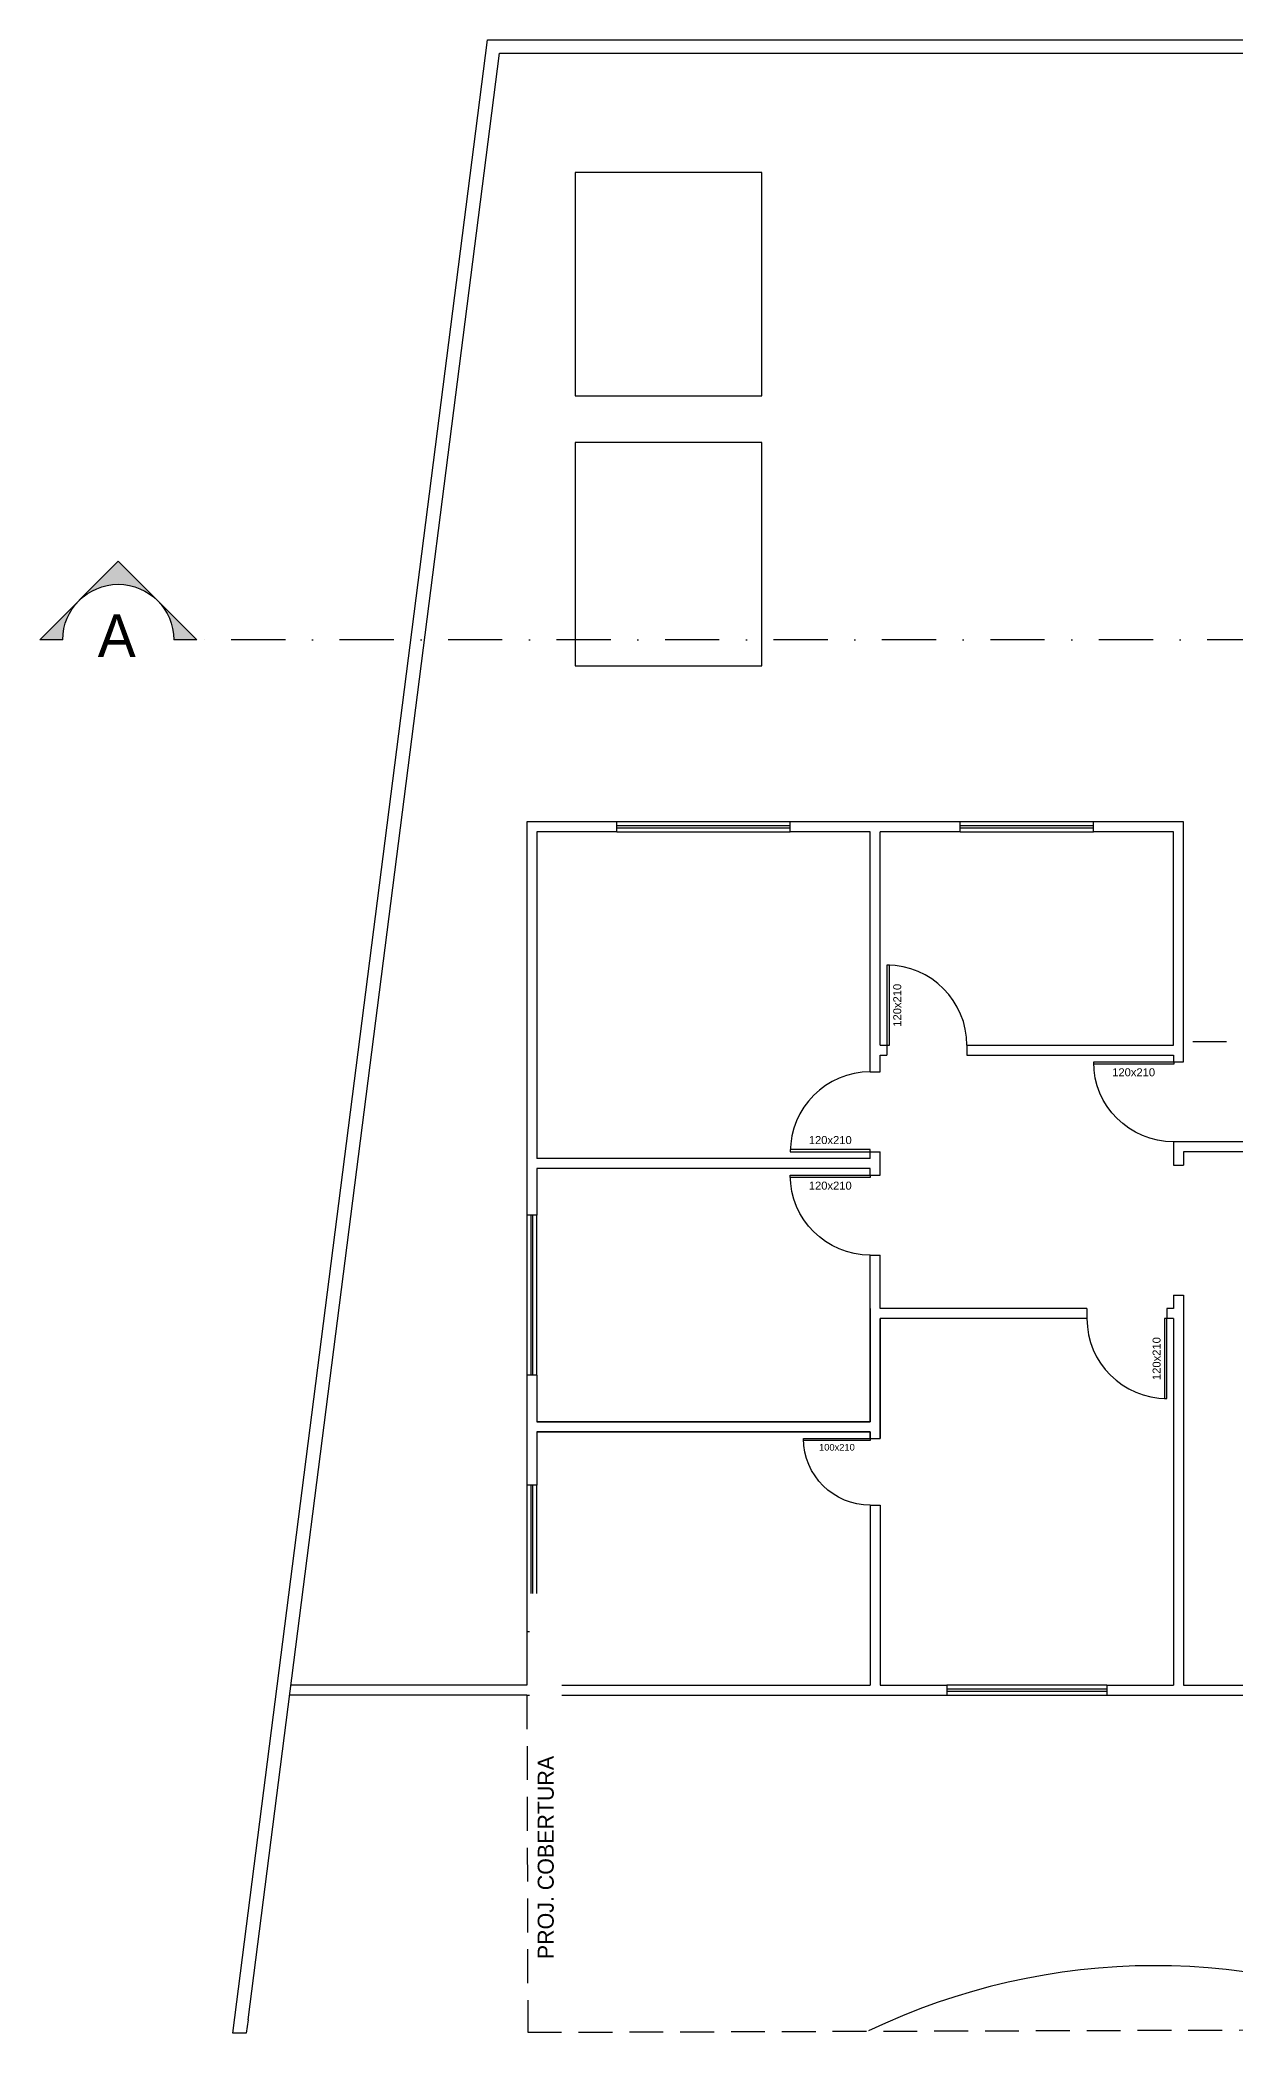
# Model space of a CAD drawing. Header units: centimetres. Extents: x 0 to 1099704, y -139216 to 99734.
# Drawn here: x 1045213 to 1047005, y 9702 to 12691 of the extents above; entities that cross this region are included whole.
import ezdxf
from ezdxf.enums import TextEntityAlignment as Align

# ---------------------------------------------------------------- set-up
doc = ezdxf.new("R2010")
doc.units = ezdxf.units.CM
doc.header["$LTSCALE"] = 4
doc.linetypes.add('DASHDOT', pattern=[25.4, 12.7, -6.35, 0, -6.35])
doc.linetypes.add('HIDDENX2', pattern=[19.05, 12.7, -6.35])
for name, color, linetype in [('0.1', 1, 'Continuous'), ('0.2', 2, 'Continuous'), ('0.4', 4, 'Continuous'), ('0.6', 6, 'Continuous'), ('02-CONT', 2, 'Continuous'), ('B-CORTE', 4, 'DASHDOT'), ('C-TEXTO-02', 2, 'Continuous')]:
    doc.layers.add(name, color=color, linetype=linetype)
doc.layers.add('C-TEXTO-01', color=2, linetype='Continuous', lineweight=20)
doc.styles.add('2mm 1-50', font='arial.ttf', dxfattribs={"height": 0.1})
doc.styles.add('Esc.125', font='ERASLGHT.TTF', dxfattribs={"height": 22.5})
doc.styles.add('Símbolos', font='ERASLGHT.TTF')

# ---------------------------------------------------------------- blocks, each defined once
blk = doc.blocks.new('1_00e')
blk.add_lwpolyline([(-28.4, -52.3), (-25.4, -52.3), (-25.4, 47.7), (-28.4, 47.7)], close=True)
at = {"color": 1}
blk.add_arc((-28.4, -52.3), 100, 0, 90, dxfattribs=at)
blk = doc.blocks.new('A$C4B335074')
at = {"layer": 'B-CORTE', "linetype": 'Continuous'}
h = blk.add_hatch(color=256, dxfattribs=at)
h.paths.add_polyline_path([(14.71, 14.71), (7.35, 7.35, -0.414214), (22.06, 7.35)])
h.paths.add_polyline_path([(22.06, 7.35, -0.198912), (25.11, 0), (29.42, 0)])
h.paths.add_polyline_path([(7.35, 7.35), (0, 0), (4.31, 0, -0.198912)])
for p, q in [((14.71, 14.71), (0, 0)), ((29.42, 0), (14.71, 14.71)), ((0, 0), (4.31, 0)), ((25.11, 0), (29.42, 0))]:
    blk.add_line(p, q, dxfattribs=at)
at = {"layer": 'B-CORTE', "linetype": 'Continuous', "ltscale": 0.4}
blk.add_arc((14.71, 0), 10.4, 0, 180, dxfattribs=at)

msp = doc.modelspace()

# ---------------------------------------------------------------- linework, layer by layer
at = {"layer": '0.1', "linetype": 'HIDDENX2'}
for points in [[(1048597.536, 10225.234), (1048597.536, 10375.234), (1047982.952, 10375.234), (1047982.952, 11188.62), (1046927.952, 11188.62)], [(1045942.952, 10208.62), (1045944.334, 9703.136), (1048022.926, 9709.939)]]:
    msp.add_lwpolyline(points, dxfattribs=at)
at = {"layer": '0.1'}
msp.add_arc((1046885.193, 8810.126), 992.987, 64.664727, 115.648534, dxfattribs=at)
at = {"layer": '0.2'}
for p, q in [((1046337.952, 11518.62), (1046077.952, 11518.62)), ((1046337.952, 11512.62), (1046077.952, 11512.62)), ((1046792.952, 11518.62), (1046592.952, 11518.62)), ((1046792.952, 11512.62), (1046592.952, 11512.62)), ((1046077.952, 11509.62), (1046337.952, 11509.62)), ((1046077.952, 11503.62), (1046337.952, 11503.62)), ((1046592.952, 11509.62), (1046792.952, 11509.62)), ((1046592.952, 11503.62), (1046792.952, 11503.62)), ((1045942.952, 10928.62), (1045942.952, 10688.62)), ((1045948.952, 10928.62), (1045948.952, 10688.62)), ((1045951.952, 10688.62), (1045951.952, 10928.62)), ((1045957.952, 10688.62), (1045957.952, 10928.62)), ((1045942.952, 10523.62), (1045942.952, 10303.62)), ((1045948.952, 10523.62), (1045948.952, 10303.62)), ((1045951.952, 10303.62), (1045951.952, 10523.62)), ((1045957.952, 10303.62), (1045957.952, 10523.62)), ((1046812.952, 10223.62), (1046572.952, 10223.62)), ((1046812.952, 10217.62), (1046572.952, 10217.62)), ((1046572.952, 10214.62), (1046812.952, 10214.62)), ((1046572.952, 10208.62), (1046812.952, 10208.62))]:
    msp.add_line(p, q, dxfattribs=at)
for points in [[(1046015.444, 12157.757), (1046295.444, 12157.757), (1046295.444, 12492.757), (1046015.444, 12492.757)], [(1046015.444, 11752.727), (1046295.444, 11752.727), (1046295.444, 12087.727), (1046015.444, 12087.727)]]:
    msp.add_lwpolyline(points, close=True, dxfattribs=at)
at = {"layer": '0.4'}
msp.add_line((1045524.927, 9721.989), (1045521.803, 9701.981), dxfattribs=at)
for points in [[(1045521.803, 9701.981), (1045502.201, 9701.927), (1045884.087, 12691.477), (1058884.527, 12691.477), (1058046.597, 10275.21)], [(1045524.927, 9721.989), (1045901.695, 12671.477), (1058856.423, 12671.477), (1058032.365, 10295.21)]]:
    msp.add_lwpolyline(points, dxfattribs=at)
at = {"layer": '0.6'}
for p, q in [((1046077.952, 11503.62), (1046077.952, 11518.62)), ((1046337.952, 11503.62), (1046337.952, 11518.62)), ((1046592.952, 11503.62), (1046592.952, 11518.62)), ((1046792.952, 11503.62), (1046792.952, 11518.62)), ((1046482.952, 11183.62), (1046482.952, 11168.62)), ((1046602.952, 11183.62), (1046602.952, 11168.62)), ((1046912.952, 11168.62), (1046912.952, 11158.62)), ((1046912.952, 11158.62), (1046927.952, 11158.62)), ((1046927.952, 11158.62), (1046927.952, 11168.62)), ((1046457.952, 11143.62), (1046472.952, 11143.62)), ((1046457.952, 11023.62), (1046472.952, 11023.62)), ((1046912.952, 11003.62), (1046927.952, 11003.62)), ((1046457.952, 10988.62), (1046472.952, 10988.62)), ((1045957.952, 10928.62), (1045942.952, 10928.62)), ((1046457.952, 10868.62), (1046472.952, 10868.62)), ((1046912.952, 10808.62), (1046927.952, 10808.62)), ((1046782.952, 10788.62), (1046782.952, 10773.62)), ((1046902.952, 10788.62), (1046902.952, 10773.62)), ((1045957.952, 10688.62), (1045942.952, 10688.62)), ((1046457.952, 10593.62), (1046472.952, 10593.62)), ((1045957.952, 10523.62), (1045942.952, 10523.62)), ((1046457.952, 10493.62), (1046472.952, 10493.62)), ((1045957.952, 10303.62), (1045942.952, 10303.62)), ((1045942.952, 10208.62), (1045587.089, 10208.62)), ((1045942.952, 10223.62), (1045589.005, 10223.62)), ((1046572.952, 10223.62), (1046572.952, 10208.62)), ((1046812.952, 10223.62), (1046812.952, 10208.62))]:
    msp.add_line(p, q, dxfattribs=at)
for points in [[(1046077.952, 11518.62), (1045942.952, 11518.62), (1045942.952, 10998.62)], [(1046472.952, 11518.62), (1046337.952, 11518.62)], [(1046592.952, 11518.62), (1046457.952, 11518.62)], [(1046927.952, 11168.62), (1046927.952, 11518.62), (1046792.952, 11518.62)], [(1046077.952, 11503.62), (1045957.952, 11503.62), (1045957.952, 11013.62)], [(1046457.952, 11143.62), (1046457.952, 11503.62), (1046337.952, 11503.62)], [(1046472.952, 11183.62), (1046472.952, 11503.62)], [(1046592.952, 11503.62), (1046472.952, 11503.62)], [(1046602.952, 11183.62), (1046912.952, 11183.62), (1046912.952, 11503.62), (1046792.952, 11503.62)], [(1046472.952, 11183.62), (1046482.952, 11183.62)], [(1046472.952, 11143.62), (1046472.952, 11168.62)], [(1046472.952, 11168.62), (1046482.952, 11168.62)], [(1046602.952, 11168.62), (1046912.952, 11168.62)], [(1047047.952, 11038.62), (1046912.952, 11038.62), (1046912.952, 11003.62)], [(1045942.952, 11013.62), (1045942.952, 10928.62)], [(1046457.952, 11013.62), (1045957.952, 11013.62)], [(1046457.952, 11013.62), (1046457.952, 11023.62)], [(1046472.952, 10998.62), (1046472.952, 11023.62)], [(1046472.952, 10988.62), (1046472.952, 11013.62)], [(1047047.952, 11023.62), (1046927.952, 11023.62), (1046927.952, 11003.62)], [(1046457.952, 10988.62), (1046457.952, 10998.62), (1045957.952, 10998.62), (1045957.952, 10928.62)], [(1045957.952, 10688.62), (1045957.952, 10618.62), (1046457.952, 10618.62), (1046457.952, 10868.62)], [(1046472.952, 10788.62), (1046472.952, 10868.62)], [(1046912.952, 10808.62), (1046912.952, 10788.62)], [(1046927.952, 10808.62), (1046927.952, 10223.62), (1047172.952, 10223.62)], [(1046457.952, 10788.62), (1046457.952, 10618.62)], [(1046782.952, 10788.62), (1046472.952, 10788.62)], [(1046782.952, 10773.62), (1046472.952, 10773.62), (1046472.952, 10593.62)], [(1046472.952, 10603.62), (1046472.952, 10773.62)], [(1046912.952, 10788.62), (1046902.952, 10788.62)], [(1046912.952, 10773.62), (1046902.952, 10773.62)], [(1046912.952, 10773.62), (1046912.952, 10223.62)], [(1045942.952, 10688.62), (1045942.952, 10603.62)], [(1045942.952, 10618.62), (1045942.952, 10523.62)], [(1046457.952, 10618.62), (1045957.952, 10618.62)], [(1046472.952, 10593.62), (1046472.952, 10618.62)], [(1046457.952, 10593.62), (1046457.952, 10603.62), (1045957.952, 10603.62), (1045957.952, 10523.62)], [(1045957.952, 10603.62), (1046457.952, 10603.62)], [(1046457.952, 10603.62), (1046457.952, 10593.62)], [(1046457.952, 10493.62), (1046457.952, 10223.62)], [(1046472.952, 10493.62), (1046472.952, 10223.62), (1046572.952, 10223.62)], [(1045942.952, 10303.62), (1045942.952, 10223.62)], [(1045957.952, 10303.62), (1045957.952, 10223.62), (1046457.952, 10223.62)], [(1045942.952, 10208.62), (1046472.952, 10208.62)], [(1046457.952, 10208.62), (1046572.952, 10208.62)], [(1046812.952, 10223.62), (1046912.952, 10223.62)], [(1046812.952, 10208.62), (1046927.952, 10208.62)], [(1046912.952, 10208.62), (1047172.952, 10208.62)]]:
    msp.add_lwpolyline(points, dxfattribs=at)
at = {"layer": 'B-CORTE', "ltscale": 1.6}
msp.add_line((1058756.237, 11791.695), (1045447.892, 11791.695), dxfattribs=at)

# ---------------------------------------------------------------- block references
at = {"layer": '02-CONT', "xscale": 1.2, "yscale": 1.2, "zscale": 1.2}
msp.add_blockref('1_00e', (1046517.039, 11246.324), dxfattribs=at)
at = {"layer": '02-CONT', "yscale": 1.2, "zscale": 1.2}
for p, xscale, rotation in [((1046850.249, 11124.534), -1.2, 90), ((1046395.249, 11057.707), 1.2, 89.99999999999999), ((1046395.249, 10954.534), -1.2, 90), ((1046868.866, 10710.917), 1.2, 180)]:
    msp.add_blockref('1_00e', p, dxfattribs=dict(at, xscale=xscale, rotation=rotation))
at = {"layer": '02-CONT', "xscale": -1, "rotation": 90}
msp.add_blockref('1_00e', (1046405.699, 10565.215), dxfattribs=at)
at = {"layer": 'B-CORTE', "xscale": -8, "yscale": 8, "zscale": 8}
msp.add_blockref('A$C4B335074', (1045447.892, 11791.695), dxfattribs=at)

# ---------------------------------------------------------------- texts
at = {"layer": '02-CONT', "style": '2mm 1-50'}
for p in [(1046498.397, 11243.566), (1046887.352, 10713.62)]:
    msp.add_text('120x210', height=12, rotation=90, dxfattribs=at).set_placement(p, align=Align.MIDDLE_CENTER)
for s, height, p in [('120x210', 12, (1046852.952, 11143.02)), ('120x210', 12, (1046397.952, 11041.369)), ('120x210', 12, (1046397.952, 10973.02)), ('100x210', 10, (1046407.952, 10580.62))]:
    msp.add_text(s, height=height, dxfattribs=at).set_placement(p, align=Align.MIDDLE_CENTER)
at = {"layer": 'C-TEXTO-01', "insert": (1045356.392, 11829.839), "char_height": 64, "width": 90.27725, "attachment_point": 3, "style": 'Esc.125'}
msp.add_mtext('A', dxfattribs=at)

# ---------------------------------------------------------------- next in the draw order: texts
at = {"layer": 'C-TEXTO-02', "insert": (1045959.209, 9812.863), "char_height": 24, "width": 536.35929, "attachment_point": 1, "rotation": 90, "style": 'Símbolos', "bg_fill": 2}
msp.add_mtext('PROJ. COBERTURA', dxfattribs=at)

doc.saveas('drawing.dxf')
